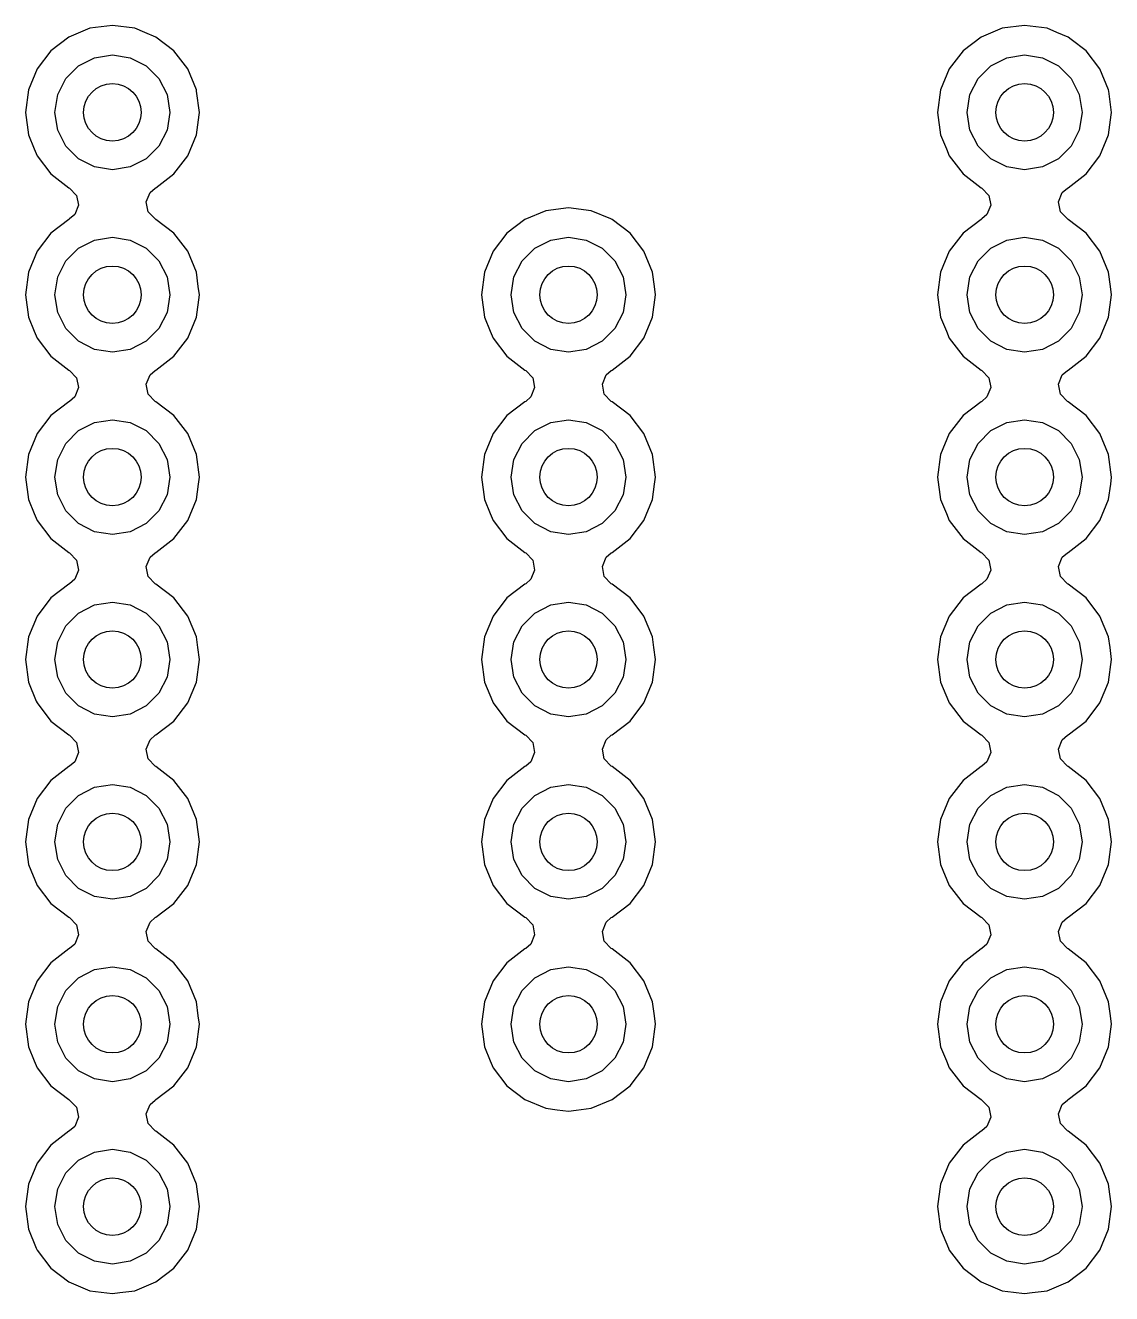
# Model space of a CAD drawing. Extents: x 116 to 183, y -128 to -37.6.
# Drawn here: x 159.8 to 167.36, y -86.46 to -77.63 of the extents above; entities that cross this region are included whole.
import ezdxf

# ---------------------------------------------------------------- set-up
doc = ezdxf.new("R2010")
doc.units = 0
doc.layers.add('BLACK', color=7, linetype='CONTINUOUS')

msp = doc.modelspace()

# ---------------------------------------------------------------- linework, layer by layer
at = {"layer": 'BLACK', "linetype": 'CONTINUOUS'}
for p, q in [((160.400999, -77.626318), (160.244239, -77.646955)), ((160.401001, -77.626318), (160.400999, -77.626318)), ((160.55776, -77.646955), (160.401001, -77.626318)), ((166.750999, -77.626318), (166.594239, -77.646955)), ((166.751001, -77.626318), (166.750999, -77.626318)), ((166.90776, -77.646955), (166.751001, -77.626318)), ((160.09816, -77.707463), (159.972718, -77.803718)), ((160.244237, -77.646956), (160.09816, -77.707463)), ((160.244239, -77.646955), (160.244237, -77.646956)), ((160.557762, -77.646956), (160.55776, -77.646955)), ((160.625852, -77.67516), (160.557762, -77.646956)), ((160.703841, -77.707464), (160.625852, -77.67516)), ((160.829282, -77.803718), (160.703841, -77.707464)), ((166.44816, -77.707463), (166.322718, -77.803718)), ((166.594237, -77.646956), (166.44816, -77.707463)), ((166.594239, -77.646955), (166.594237, -77.646956)), ((166.907762, -77.646956), (166.90776, -77.646955)), ((166.975852, -77.67516), (166.907762, -77.646956)), ((167.053841, -77.707464), (166.975852, -77.67516)), ((167.075389, -77.723998), (167.053841, -77.707464)), ((159.972718, -77.803718), (159.876463, -77.92916)), ((160.925536, -77.929159), (160.829282, -77.803718)), ((166.322718, -77.803718), (166.226463, -77.92916)), ((167.179282, -77.803718), (167.075389, -77.723998)), ((167.275536, -77.929159), (167.179282, -77.803718)), ((160.165886, -77.908393), (160.277393, -77.851577)), ((160.277393, -77.851577), (160.401, -77.832)), ((160.401, -77.832), (160.524607, -77.851577)), ((160.524607, -77.851577), (160.636114, -77.908393)), ((166.515886, -77.908393), (166.627393, -77.851577)), ((166.627393, -77.851577), (166.751, -77.832)), ((166.751, -77.832), (166.874607, -77.851577)), ((166.874607, -77.851577), (166.986114, -77.908393)), ((159.876463, -77.92916), (159.815956, -78.075237)), ((160.077393, -77.996886), (160.165886, -77.908393)), ((160.636114, -77.908393), (160.724607, -77.996886)), ((160.986044, -78.075238), (160.925536, -77.929159)), ((166.226463, -77.92916), (166.165956, -78.075237)), ((166.427393, -77.996886), (166.515886, -77.908393)), ((166.986114, -77.908393), (167.074607, -77.996886)), ((167.336044, -78.075238), (167.275536, -77.929159)), ((160.020577, -78.108393), (160.077393, -77.996886)), ((160.724607, -77.996886), (160.781423, -78.108393)), ((166.370577, -78.108393), (166.427393, -77.996886)), ((167.074607, -77.996886), (167.131423, -78.108393)), ((159.815955, -78.075239), (159.795318, -78.231998)), ((159.815956, -78.075237), (159.815955, -78.075239)), ((160.001, -78.232), (160.020577, -78.108393)), ((160.781423, -78.108393), (160.801, -78.232)), ((160.987262, -78.084489), (160.986044, -78.075238)), ((161.006682, -78.231998), (160.987262, -78.084489)), ((166.165955, -78.075239), (166.145318, -78.231998)), ((166.165956, -78.075237), (166.165955, -78.075239)), ((166.351, -78.232), (166.370577, -78.108393)), ((167.131423, -78.108393), (167.151, -78.232)), ((167.337262, -78.084489), (167.336044, -78.075238)), ((167.356682, -78.231998), (167.337262, -78.084489)), ((159.795318, -78.231998), (159.795318, -78.232001)), ((159.795318, -78.232001), (159.815955, -78.38876)), ((160.020577, -78.355607), (160.001, -78.232)), ((160.801, -78.232), (160.781423, -78.355607)), ((161.004505, -78.248534), (161.006682, -78.232001)), ((161.006682, -78.232001), (161.006682, -78.231998)), ((166.145318, -78.231998), (166.145318, -78.232001)), ((166.145318, -78.232001), (166.165955, -78.38876)), ((166.370577, -78.355607), (166.351, -78.232)), ((167.151, -78.232), (167.131423, -78.355607)), ((167.354505, -78.248534), (167.356682, -78.232001)), ((167.356682, -78.232001), (167.356682, -78.231998)), ((160.986044, -78.388762), (161.004505, -78.248534)), ((167.336044, -78.388762), (167.354505, -78.248534)), ((159.815955, -78.38876), (159.815956, -78.388762)), ((159.815956, -78.388762), (159.856232, -78.485998)), ((160.077393, -78.467114), (160.020577, -78.355607)), ((160.781423, -78.355607), (160.724607, -78.467114)), ((160.925536, -78.534841), (160.986044, -78.388762)), ((166.165955, -78.38876), (166.165956, -78.388762)), ((166.165956, -78.388762), (166.206232, -78.485998)), ((166.427393, -78.467114), (166.370577, -78.355607)), ((167.131423, -78.355607), (167.074607, -78.467114)), ((167.275536, -78.534841), (167.336044, -78.388762)), ((159.856232, -78.485998), (159.876464, -78.534841)), ((160.165886, -78.555607), (160.077393, -78.467114)), ((160.724607, -78.467114), (160.636114, -78.555607)), ((166.206232, -78.485998), (166.226464, -78.534841)), ((166.515886, -78.555607), (166.427393, -78.467114)), ((167.074607, -78.467114), (166.986114, -78.555607)), ((159.876464, -78.534841), (159.972718, -78.660282)), ((160.277393, -78.612423), (160.165886, -78.555607)), ((160.636114, -78.555607), (160.524607, -78.612423)), ((160.829282, -78.660282), (160.925536, -78.534841)), ((166.226464, -78.534841), (166.322718, -78.660282)), ((166.627393, -78.612423), (166.515886, -78.555607)), ((166.986114, -78.555607), (166.874607, -78.612423)), ((167.179282, -78.660282), (167.275536, -78.534841)), ((159.972718, -78.660282), (160.098159, -78.756536)), ((160.401, -78.632), (160.277393, -78.612423)), ((160.524607, -78.612423), (160.401, -78.632)), ((160.703841, -78.756536), (160.829282, -78.660282)), ((166.322718, -78.660282), (166.448159, -78.756536)), ((166.751, -78.632), (166.627393, -78.612423)), ((166.874607, -78.612423), (166.751, -78.632)), ((167.053841, -78.756536), (167.179282, -78.660282)), ((160.098159, -78.756536), (160.098166, -78.756541)), ((160.098166, -78.756541), (160.103487, -78.759613)), ((160.103487, -78.759613), (160.151703, -78.810179)), ((160.663037, -78.790352), (160.698515, -78.75961)), ((160.698515, -78.75961), (160.703828, -78.756541)), ((160.703828, -78.756541), (160.703841, -78.756536)), ((166.448159, -78.756536), (166.448166, -78.756541)), ((166.448166, -78.756541), (166.453487, -78.759613)), ((166.453487, -78.759613), (166.501703, -78.810179)), ((167.013037, -78.790352), (167.048515, -78.75961)), ((167.048515, -78.75961), (167.053828, -78.756541)), ((167.053828, -78.756541), (167.053841, -78.756536)), ((160.151703, -78.810179), (160.164927, -78.878786)), ((160.637072, -78.855218), (160.663037, -78.790352)), ((160.650298, -78.923825), (160.637072, -78.855218)), ((166.501703, -78.810179), (166.514927, -78.878786)), ((166.987072, -78.855218), (167.013037, -78.790352)), ((167.000298, -78.923825), (166.987072, -78.855218)), ((160.138959, -78.943651), (160.103487, -78.974387)), ((160.164927, -78.878786), (160.138959, -78.943651)), ((160.698515, -78.97439), (160.650298, -78.923825)), ((163.419237, -78.916956), (163.27316, -78.977463)), ((163.419239, -78.916955), (163.419237, -78.916956)), ((163.575999, -78.896318), (163.419239, -78.916955)), ((163.576001, -78.896318), (163.575999, -78.896318)), ((163.73276, -78.916955), (163.576001, -78.896318)), ((163.732762, -78.916956), (163.73276, -78.916955)), ((163.871412, -78.974387), (163.732762, -78.916956)), ((166.488959, -78.943651), (166.453487, -78.974387)), ((166.514927, -78.878786), (166.488959, -78.943651)), ((167.048515, -78.97439), (167.000298, -78.923825)), ((160.098166, -78.977458), (159.972718, -79.073718)), ((160.103487, -78.974387), (160.098166, -78.977458)), ((160.703834, -78.977461), (160.698515, -78.97439)), ((160.703841, -78.977464), (160.703834, -78.977461)), ((160.829282, -79.073718), (160.703841, -78.977464)), ((163.27316, -78.977463), (163.147718, -79.073718)), ((163.878841, -78.977464), (163.871412, -78.974387)), ((164.004282, -79.073718), (163.878841, -78.977464)), ((166.448166, -78.977458), (166.322718, -79.073718)), ((166.453487, -78.974387), (166.448166, -78.977458)), ((167.053834, -78.977461), (167.048515, -78.97439)), ((167.053841, -78.977464), (167.053834, -78.977461)), ((167.179282, -79.073718), (167.053841, -78.977464)), ((159.972718, -79.073718), (159.876463, -79.19916)), ((160.165886, -79.178393), (160.277393, -79.121577)), ((160.277393, -79.121577), (160.401, -79.102)), ((160.401, -79.102), (160.524607, -79.121577)), ((160.524607, -79.121577), (160.636114, -79.178393)), ((160.925536, -79.199159), (160.829282, -79.073718)), ((163.147718, -79.073718), (163.051463, -79.19916)), ((163.340886, -79.178393), (163.452393, -79.121577)), ((163.452393, -79.121577), (163.576, -79.102)), ((163.576, -79.102), (163.699607, -79.121577)), ((163.699607, -79.121577), (163.811114, -79.178393)), ((164.100536, -79.199159), (164.004282, -79.073718)), ((166.322718, -79.073718), (166.226463, -79.19916)), ((166.515886, -79.178393), (166.627393, -79.121577)), ((166.627393, -79.121577), (166.751, -79.102)), ((166.751, -79.102), (166.874607, -79.121577)), ((166.874607, -79.121577), (166.986114, -79.178393)), ((167.275536, -79.199159), (167.179282, -79.073718)), ((159.876463, -79.19916), (159.815956, -79.345237)), ((160.077393, -79.266886), (160.165886, -79.178393)), ((160.636114, -79.178393), (160.724607, -79.266886)), ((160.986044, -79.345238), (160.925536, -79.199159)), ((163.051463, -79.19916), (162.990956, -79.345237)), ((163.252393, -79.266886), (163.340886, -79.178393)), ((163.811114, -79.178393), (163.899607, -79.266886)), ((164.161044, -79.345238), (164.100536, -79.199159)), ((166.226463, -79.19916), (166.165956, -79.345237)), ((166.427393, -79.266886), (166.515886, -79.178393)), ((166.986114, -79.178393), (167.074607, -79.266886)), ((167.336044, -79.345238), (167.275536, -79.199159)), ((160.020577, -79.378393), (160.077393, -79.266886)), ((160.724607, -79.266886), (160.781423, -79.378393)), ((163.195577, -79.378393), (163.252393, -79.266886)), ((163.899607, -79.266886), (163.956423, -79.378393)), ((166.370577, -79.378393), (166.427393, -79.266886)), ((167.074607, -79.266886), (167.131423, -79.378393)), ((159.815955, -79.345239), (159.795318, -79.501998)), ((159.815956, -79.345237), (159.815955, -79.345239)), ((160.001, -79.502), (160.020577, -79.378393)), ((160.781423, -79.378393), (160.801, -79.502)), ((160.986044, -79.345239), (160.986044, -79.345238)), ((160.999029, -79.443873), (160.986044, -79.345239)), ((162.990955, -79.345239), (162.970318, -79.501998)), ((162.990956, -79.345237), (162.990955, -79.345239)), ((163.176, -79.502), (163.195577, -79.378393)), ((163.956423, -79.378393), (163.976, -79.502)), ((164.161044, -79.345239), (164.161044, -79.345238)), ((164.174029, -79.443873), (164.161044, -79.345239)), ((166.165955, -79.345239), (166.145318, -79.501998)), ((166.165956, -79.345237), (166.165955, -79.345239)), ((166.351, -79.502), (166.370577, -79.378393)), ((167.131423, -79.378393), (167.151, -79.502)), ((167.336044, -79.345239), (167.336044, -79.345238)), ((167.349029, -79.443873), (167.336044, -79.345239)), ((161.006682, -79.501998), (160.999029, -79.443873)), ((164.181682, -79.502), (164.174029, -79.443873)), ((167.356682, -79.502), (167.349029, -79.443873)), ((159.795318, -79.501998), (159.795318, -79.502001)), ((159.795318, -79.502001), (159.815955, -79.65876)), ((160.020577, -79.625607), (160.001, -79.502)), ((160.801, -79.502), (160.781423, -79.625607)), ((160.986044, -79.658762), (161.006682, -79.502)), ((161.006682, -79.502), (161.006682, -79.501998)), ((162.970318, -79.501998), (162.970318, -79.502001)), ((162.970318, -79.502001), (162.990955, -79.65876)), ((163.195577, -79.625607), (163.176, -79.502)), ((163.976, -79.502), (163.956423, -79.625607)), ((164.161044, -79.658762), (164.181682, -79.502)), ((166.145318, -79.501998), (166.145318, -79.502001)), ((166.145318, -79.502001), (166.165955, -79.65876)), ((166.370577, -79.625607), (166.351, -79.502)), ((167.151, -79.502), (167.131423, -79.625607)), ((167.336044, -79.658762), (167.356682, -79.502)), ((159.815955, -79.65876), (159.815956, -79.658762)), ((159.815956, -79.658762), (159.856232, -79.755998)), ((160.077393, -79.737114), (160.020577, -79.625607)), ((160.781423, -79.625607), (160.724607, -79.737114)), ((160.925536, -79.804841), (160.986044, -79.658762)), ((162.990955, -79.65876), (162.990956, -79.658762)), ((162.990956, -79.658762), (163.031232, -79.755998)), ((163.252393, -79.737114), (163.195577, -79.625607)), ((163.956423, -79.625607), (163.899607, -79.737114)), ((164.100536, -79.804841), (164.161044, -79.658762)), ((166.165955, -79.65876), (166.165956, -79.658762)), ((166.165956, -79.658762), (166.206232, -79.755998)), ((166.427393, -79.737114), (166.370577, -79.625607)), ((167.131423, -79.625607), (167.074607, -79.737114)), ((167.275536, -79.804841), (167.336044, -79.658762)), ((160.165886, -79.825607), (160.077393, -79.737114)), ((160.724607, -79.737114), (160.636114, -79.825607)), ((163.340886, -79.825607), (163.252393, -79.737114)), ((163.899607, -79.737114), (163.811114, -79.825607)), ((166.515886, -79.825607), (166.427393, -79.737114)), ((167.074607, -79.737114), (166.986114, -79.825607)), ((159.856232, -79.755998), (159.876464, -79.804841)), ((159.876464, -79.804841), (159.972718, -79.930282)), ((160.277393, -79.882423), (160.165886, -79.825607)), ((160.636114, -79.825607), (160.524607, -79.882423)), ((160.829282, -79.930282), (160.925536, -79.804841)), ((163.031232, -79.755998), (163.051464, -79.804841)), ((163.051464, -79.804841), (163.147718, -79.930282)), ((163.452393, -79.882423), (163.340886, -79.825607)), ((163.811114, -79.825607), (163.699607, -79.882423)), ((164.004282, -79.930282), (164.100536, -79.804841)), ((166.206232, -79.755998), (166.226464, -79.804841)), ((166.226464, -79.804841), (166.322718, -79.930282)), ((166.627393, -79.882423), (166.515886, -79.825607)), ((166.986114, -79.825607), (166.874607, -79.882423)), ((167.179282, -79.930282), (167.275536, -79.804841)), ((160.401, -79.902), (160.277393, -79.882423)), ((160.524607, -79.882423), (160.401, -79.902)), ((163.576, -79.902), (163.452393, -79.882423)), ((163.699607, -79.882423), (163.576, -79.902)), ((166.751, -79.902), (166.627393, -79.882423)), ((166.874607, -79.882423), (166.751, -79.902)), ((159.972718, -79.930282), (160.098159, -80.026536)), ((160.703841, -80.026536), (160.829282, -79.930282)), ((163.147718, -79.930282), (163.273159, -80.026536)), ((163.878841, -80.026536), (164.004282, -79.930282)), ((166.322718, -79.930282), (166.448159, -80.026536)), ((167.053841, -80.026536), (167.179282, -79.930282)), ((160.098159, -80.026536), (160.098166, -80.026541)), ((160.098166, -80.026541), (160.103487, -80.029613)), ((160.103487, -80.029613), (160.151703, -80.080179)), ((160.151703, -80.080179), (160.164927, -80.148786)), ((160.637072, -80.125218), (160.663037, -80.060352)), ((160.663037, -80.060352), (160.698515, -80.02961)), ((160.698515, -80.02961), (160.703828, -80.026541)), ((160.703828, -80.026541), (160.703841, -80.026536)), ((163.273159, -80.026536), (163.273166, -80.026541)), ((163.273166, -80.026541), (163.278487, -80.029613)), ((163.278487, -80.029613), (163.326703, -80.080179)), ((163.326703, -80.080179), (163.339927, -80.148786)), ((163.812072, -80.125218), (163.838037, -80.060352)), ((163.838037, -80.060352), (163.873515, -80.02961)), ((163.873515, -80.02961), (163.878828, -80.026541)), ((163.878828, -80.026541), (163.878841, -80.026536)), ((166.448159, -80.026536), (166.448166, -80.026541)), ((166.448166, -80.026541), (166.453487, -80.029613)), ((166.453487, -80.029613), (166.501703, -80.080179)), ((166.501703, -80.080179), (166.514927, -80.148786)), ((166.987072, -80.125218), (167.013037, -80.060352)), ((167.013037, -80.060352), (167.048515, -80.02961)), ((167.048515, -80.02961), (167.053828, -80.026541)), ((167.053828, -80.026541), (167.053841, -80.026536)), ((160.164927, -80.148786), (160.138959, -80.213651)), ((160.650298, -80.193825), (160.637072, -80.125218)), ((163.339927, -80.148786), (163.313959, -80.213651)), ((163.825298, -80.193825), (163.812072, -80.125218)), ((166.514927, -80.148786), (166.488959, -80.213651)), ((167.000298, -80.193825), (166.987072, -80.125218)), ((160.098166, -80.247458), (159.972718, -80.343718)), ((160.103487, -80.244387), (160.098166, -80.247458)), ((160.138959, -80.213651), (160.103487, -80.244387)), ((160.698515, -80.24439), (160.650298, -80.193825)), ((160.703834, -80.247461), (160.698515, -80.24439)), ((160.703841, -80.247464), (160.703834, -80.247461)), ((160.829282, -80.343718), (160.703841, -80.247464)), ((163.273166, -80.247458), (163.147718, -80.343718)), ((163.278487, -80.244387), (163.273166, -80.247458)), ((163.313959, -80.213651), (163.278487, -80.244387)), ((163.873515, -80.24439), (163.825298, -80.193825)), ((163.878834, -80.247461), (163.873515, -80.24439)), ((163.878841, -80.247464), (163.878834, -80.247461)), ((164.004282, -80.343718), (163.878841, -80.247464)), ((166.448166, -80.247458), (166.322718, -80.343718)), ((166.453487, -80.244387), (166.448166, -80.247458)), ((166.488959, -80.213651), (166.453487, -80.244387)), ((167.048515, -80.24439), (167.000298, -80.193825)), ((167.053834, -80.247461), (167.048515, -80.24439)), ((167.053841, -80.247464), (167.053834, -80.247461)), ((167.179282, -80.343718), (167.053841, -80.247464)), ((159.972718, -80.343718), (159.876463, -80.46916)), ((160.925536, -80.469159), (160.829282, -80.343718)), ((163.147718, -80.343718), (163.051463, -80.46916)), ((164.100536, -80.469159), (164.004282, -80.343718)), ((166.322718, -80.343718), (166.226463, -80.46916)), ((167.275536, -80.469159), (167.179282, -80.343718)), ((160.077393, -80.536886), (160.165886, -80.448393)), ((160.165886, -80.448393), (160.277393, -80.391577)), ((160.277393, -80.391577), (160.401, -80.372)), ((160.401, -80.372), (160.524607, -80.391577)), ((160.524607, -80.391577), (160.636114, -80.448393)), ((160.636114, -80.448393), (160.724607, -80.536886)), ((163.252393, -80.536886), (163.340886, -80.448393)), ((163.340886, -80.448393), (163.452393, -80.391577)), ((163.452393, -80.391577), (163.576, -80.372)), ((163.576, -80.372), (163.699607, -80.391577)), ((163.699607, -80.391577), (163.811114, -80.448393)), ((163.811114, -80.448393), (163.899607, -80.536886)), ((166.427393, -80.536886), (166.515886, -80.448393)), ((166.515886, -80.448393), (166.627393, -80.391577)), ((166.627393, -80.391577), (166.751, -80.372)), ((166.751, -80.372), (166.874607, -80.391577)), ((166.874607, -80.391577), (166.986114, -80.448393)), ((166.986114, -80.448393), (167.074607, -80.536886)), ((159.876463, -80.46916), (159.815956, -80.615237)), ((160.020577, -80.648393), (160.077393, -80.536886)), ((160.724607, -80.536886), (160.781423, -80.648393)), ((160.986044, -80.615238), (160.925536, -80.469159)), ((163.051463, -80.46916), (162.990956, -80.615237)), ((163.195577, -80.648393), (163.252393, -80.536886)), ((163.899607, -80.536886), (163.956423, -80.648393)), ((164.161044, -80.615238), (164.100536, -80.469159)), ((166.226463, -80.46916), (166.165956, -80.615237)), ((166.370577, -80.648393), (166.427393, -80.536886)), ((167.074607, -80.536886), (167.131423, -80.648393)), ((167.336044, -80.615238), (167.275536, -80.469159)), ((159.815955, -80.615239), (159.795318, -80.771998)), ((159.815956, -80.615237), (159.815955, -80.615239)), ((160.986044, -80.615239), (160.986044, -80.615238)), ((161.006682, -80.771998), (160.986044, -80.615239)), ((162.990955, -80.615239), (162.970318, -80.771998)), ((162.990956, -80.615237), (162.990955, -80.615239)), ((164.161044, -80.615239), (164.161044, -80.615238)), ((164.181682, -80.771998), (164.161044, -80.615239)), ((166.165955, -80.615239), (166.145318, -80.771998)), ((166.165956, -80.615237), (166.165955, -80.615239)), ((167.336044, -80.615239), (167.336044, -80.615238)), ((167.356682, -80.771998), (167.336044, -80.615239)), ((160.001, -80.772), (160.020577, -80.648393)), ((160.781423, -80.648393), (160.801, -80.772)), ((163.176, -80.772), (163.195577, -80.648393)), ((163.956423, -80.648393), (163.976, -80.772)), ((166.351, -80.772), (166.370577, -80.648393)), ((167.131423, -80.648393), (167.151, -80.772)), ((159.795318, -80.771998), (159.795318, -80.772001)), ((159.795318, -80.772001), (159.815955, -80.92876)), ((160.020577, -80.895607), (160.001, -80.772)), ((160.801, -80.772), (160.781423, -80.895607)), ((161.000252, -80.820839), (161.006682, -80.772001)), ((161.006682, -80.772001), (161.006682, -80.771998)), ((162.970318, -80.771998), (162.970318, -80.772001)), ((162.970318, -80.772001), (162.990955, -80.92876)), ((163.195577, -80.895607), (163.176, -80.772)), ((163.976, -80.772), (163.956423, -80.895607)), ((164.175252, -80.820839), (164.181682, -80.772001)), ((164.181682, -80.772001), (164.181682, -80.771998)), ((166.145318, -80.771998), (166.145318, -80.772001)), ((166.145318, -80.772001), (166.165955, -80.92876)), ((166.370577, -80.895607), (166.351, -80.772)), ((167.151, -80.772), (167.131423, -80.895607)), ((167.350252, -80.820839), (167.356682, -80.772001)), ((167.356682, -80.772001), (167.356682, -80.771998)), ((160.986044, -80.928762), (161.000252, -80.820839)), ((164.161044, -80.928762), (164.175252, -80.820839)), ((167.336044, -80.928762), (167.350252, -80.820839)), ((159.815955, -80.92876), (159.815956, -80.928762)), ((159.815956, -80.928762), (159.856232, -81.025998)), ((160.077393, -81.007114), (160.020577, -80.895607)), ((160.781423, -80.895607), (160.724607, -81.007114)), ((160.925536, -81.074841), (160.986044, -80.928762)), ((162.990955, -80.92876), (162.990956, -80.928762)), ((162.990956, -80.928762), (163.031232, -81.025998)), ((163.252393, -81.007114), (163.195577, -80.895607)), ((163.956423, -80.895607), (163.899607, -81.007114)), ((164.100536, -81.074841), (164.161044, -80.928762)), ((166.165955, -80.92876), (166.165956, -80.928762)), ((166.165956, -80.928762), (166.206232, -81.025998)), ((166.427393, -81.007114), (166.370577, -80.895607)), ((167.131423, -80.895607), (167.074607, -81.007114)), ((167.275536, -81.074841), (167.336044, -80.928762)), ((159.856232, -81.025998), (159.876464, -81.074841)), ((160.165886, -81.095607), (160.077393, -81.007114)), ((160.724607, -81.007114), (160.636114, -81.095607)), ((163.031232, -81.025998), (163.051464, -81.074841)), ((163.340886, -81.095607), (163.252393, -81.007114)), ((163.899607, -81.007114), (163.811114, -81.095607)), ((166.206232, -81.025998), (166.226464, -81.074841)), ((166.515886, -81.095607), (166.427393, -81.007114)), ((167.074607, -81.007114), (166.986114, -81.095607)), ((159.876464, -81.074841), (159.972718, -81.200282)), ((160.277393, -81.152423), (160.165886, -81.095607)), ((160.401, -81.172), (160.277393, -81.152423)), ((160.524607, -81.152423), (160.401, -81.172)), ((160.636114, -81.095607), (160.524607, -81.152423)), ((160.829282, -81.200282), (160.925536, -81.074841)), ((163.051464, -81.074841), (163.147718, -81.200282)), ((163.452393, -81.152423), (163.340886, -81.095607)), ((163.576, -81.172), (163.452393, -81.152423)), ((163.699607, -81.152423), (163.576, -81.172)), ((163.811114, -81.095607), (163.699607, -81.152423)), ((164.004282, -81.200282), (164.100536, -81.074841)), ((166.226464, -81.074841), (166.322718, -81.200282)), ((166.627393, -81.152423), (166.515886, -81.095607)), ((166.751, -81.172), (166.627393, -81.152423)), ((166.874607, -81.152423), (166.751, -81.172)), ((166.986114, -81.095607), (166.874607, -81.152423)), ((167.179282, -81.200282), (167.275536, -81.074841)), ((159.972718, -81.200282), (160.098159, -81.296536)), ((160.703841, -81.296536), (160.829282, -81.200282)), ((163.147718, -81.200282), (163.273159, -81.296536)), ((163.878841, -81.296536), (164.004282, -81.200282)), ((166.322718, -81.200282), (166.448159, -81.296536)), ((167.053841, -81.296536), (167.179282, -81.200282)), ((160.098159, -81.296536), (160.098166, -81.296541)), ((160.098166, -81.296541), (160.103487, -81.299613)), ((160.103487, -81.299613), (160.151703, -81.350179)), ((160.637072, -81.395218), (160.663037, -81.330352)), ((160.663037, -81.330352), (160.698515, -81.29961)), ((160.698515, -81.29961), (160.703828, -81.296541)), ((160.703828, -81.296541), (160.703841, -81.296536)), ((163.273159, -81.296536), (163.273166, -81.296541)), ((163.273166, -81.296541), (163.278487, -81.299613)), ((163.278487, -81.299613), (163.326703, -81.350179)), ((163.812072, -81.395218), (163.838037, -81.330352)), ((163.838037, -81.330352), (163.873515, -81.29961)), ((163.873515, -81.29961), (163.878828, -81.296541)), ((163.878828, -81.296541), (163.878841, -81.296536)), ((166.448159, -81.296536), (166.448166, -81.296541)), ((166.448166, -81.296541), (166.453487, -81.299613)), ((166.453487, -81.299613), (166.501703, -81.350179)), ((166.987072, -81.395218), (167.013037, -81.330352)), ((167.013037, -81.330352), (167.048515, -81.29961)), ((167.048515, -81.29961), (167.053828, -81.296541)), ((167.053828, -81.296541), (167.053841, -81.296536)), ((160.164927, -81.418786), (160.138959, -81.483651)), ((160.151703, -81.350179), (160.164927, -81.418786)), ((160.650298, -81.463825), (160.637072, -81.395218)), ((163.339927, -81.418786), (163.313959, -81.483651)), ((163.326703, -81.350179), (163.339927, -81.418786)), ((163.825298, -81.463825), (163.812072, -81.395218)), ((166.514927, -81.418786), (166.488959, -81.483651)), ((166.501703, -81.350179), (166.514927, -81.418786)), ((167.000298, -81.463825), (166.987072, -81.395218)), ((160.138959, -81.483651), (160.103487, -81.514387)), ((160.698515, -81.51439), (160.650298, -81.463825)), ((163.313959, -81.483651), (163.278487, -81.514387)), ((163.873515, -81.51439), (163.825298, -81.463825)), ((166.488959, -81.483651), (166.453487, -81.514387)), ((167.048515, -81.51439), (167.000298, -81.463825)), ((160.098166, -81.517458), (159.972718, -81.613718)), ((160.103487, -81.514387), (160.098166, -81.517458)), ((160.703834, -81.517461), (160.698515, -81.51439)), ((160.703841, -81.517464), (160.703834, -81.517461)), ((160.829282, -81.613718), (160.703841, -81.517464)), ((163.273166, -81.517458), (163.147718, -81.613718)), ((163.278487, -81.514387), (163.273166, -81.517458)), ((163.878834, -81.517461), (163.873515, -81.51439)), ((163.878841, -81.517464), (163.878834, -81.517461)), ((164.004282, -81.613718), (163.878841, -81.517464)), ((166.448166, -81.517458), (166.322718, -81.613718)), ((166.453487, -81.514387), (166.448166, -81.517458)), ((167.053834, -81.517461), (167.048515, -81.51439)), ((167.053841, -81.517464), (167.053834, -81.517461)), ((167.179282, -81.613718), (167.053841, -81.517464)), ((159.972718, -81.613718), (159.876463, -81.73916)), ((160.165886, -81.718393), (160.277393, -81.661577)), ((160.277393, -81.661577), (160.401, -81.642)), ((160.401, -81.642), (160.524607, -81.661577)), ((160.524607, -81.661577), (160.636114, -81.718393)), ((160.925536, -81.739159), (160.829282, -81.613718)), ((163.147718, -81.613718), (163.051463, -81.73916)), ((163.340886, -81.718393), (163.452393, -81.661577)), ((163.452393, -81.661577), (163.576, -81.642)), ((163.576, -81.642), (163.699607, -81.661577)), ((163.699607, -81.661577), (163.811114, -81.718393)), ((164.100536, -81.739159), (164.004282, -81.613718)), ((166.322718, -81.613718), (166.226463, -81.73916)), ((166.515886, -81.718393), (166.627393, -81.661577)), ((166.627393, -81.661577), (166.751, -81.642)), ((166.751, -81.642), (166.874607, -81.661577)), ((166.874607, -81.661577), (166.986114, -81.718393)), ((167.275536, -81.739159), (167.179282, -81.613718)), ((159.876463, -81.73916), (159.815956, -81.885237)), ((160.077393, -81.806886), (160.165886, -81.718393)), ((160.636114, -81.718393), (160.724607, -81.806886)), ((160.986044, -81.885238), (160.925536, -81.739159)), ((163.051463, -81.73916), (162.990956, -81.885237)), ((163.252393, -81.806886), (163.340886, -81.718393)), ((163.811114, -81.718393), (163.899607, -81.806886)), ((164.161044, -81.885238), (164.100536, -81.739159)), ((166.226463, -81.73916), (166.165956, -81.885237)), ((166.427393, -81.806886), (166.515886, -81.718393)), ((166.986114, -81.718393), (167.074607, -81.806886)), ((167.336044, -81.885238), (167.275536, -81.739159)), ((160.020577, -81.918393), (160.077393, -81.806886)), ((160.724607, -81.806886), (160.781423, -81.918393)), ((163.195577, -81.918393), (163.252393, -81.806886)), ((163.899607, -81.806886), (163.956423, -81.918393)), ((166.370577, -81.918393), (166.427393, -81.806886)), ((167.074607, -81.806886), (167.131423, -81.918393)), ((159.815955, -81.885239), (159.795318, -82.041998)), ((159.815956, -81.885237), (159.815955, -81.885239)), ((160.001, -82.042), (160.020577, -81.918393)), ((160.781423, -81.918393), (160.801, -82.042)), ((160.986044, -81.885239), (160.986044, -81.885238)), ((160.995771, -81.959126), (160.986044, -81.885239)), ((162.990955, -81.885239), (162.970318, -82.041998)), ((162.990956, -81.885237), (162.990955, -81.885239)), ((163.176, -82.042), (163.195577, -81.918393)), ((163.956423, -81.918393), (163.976, -82.042)), ((164.161044, -81.885239), (164.161044, -81.885238)), ((164.170771, -81.959126), (164.161044, -81.885239)), ((166.165955, -81.885239), (166.145318, -82.041998)), ((166.165956, -81.885237), (166.165955, -81.885239)), ((166.351, -82.042), (166.370577, -81.918393)), ((167.131423, -81.918393), (167.151, -82.042)), ((167.336044, -81.885239), (167.336044, -81.885238)), ((167.345771, -81.959126), (167.336044, -81.885239)), ((159.795318, -82.041998), (159.795318, -82.042001)), ((159.795318, -82.042001), (159.815955, -82.19876)), ((160.020577, -82.165607), (160.001, -82.042)), ((160.801, -82.042), (160.781423, -82.165607)), ((160.986044, -82.198762), (161.006682, -82.042)), ((161.006682, -82.042), (160.995771, -81.959126)), ((162.970318, -82.041998), (162.970318, -82.042001)), ((162.970318, -82.042001), (162.990955, -82.19876)), ((163.195577, -82.165607), (163.176, -82.042)), ((163.976, -82.042), (163.956423, -82.165607)), ((164.161044, -82.198762), (164.181682, -82.042)), ((164.181682, -82.042), (164.170771, -81.959126)), ((166.145318, -82.041998), (166.145318, -82.042001)), ((166.145318, -82.042001), (166.165955, -82.19876)), ((166.370577, -82.165607), (166.351, -82.042)), ((167.151, -82.042), (167.131423, -82.165607)), ((167.336044, -82.198762), (167.356682, -82.042)), ((167.356682, -82.042), (167.345771, -81.959126)), ((159.815955, -82.19876), (159.815956, -82.198762)), ((159.815956, -82.198762), (159.870857, -82.331306)), ((160.077393, -82.277114), (160.020577, -82.165607)), ((160.781423, -82.165607), (160.724607, -82.277114)), ((160.925536, -82.344841), (160.986044, -82.198762)), ((162.990955, -82.19876), (162.990956, -82.198762)), ((162.990956, -82.198762), (163.045857, -82.331306)), ((163.252393, -82.277114), (163.195577, -82.165607)), ((163.956423, -82.165607), (163.899607, -82.277114)), ((164.100536, -82.344841), (164.161044, -82.198762)), ((166.165955, -82.19876), (166.165956, -82.198762)), ((166.165956, -82.198762), (166.220857, -82.331306)), ((166.427393, -82.277114), (166.370577, -82.165607)), ((167.131423, -82.165607), (167.074607, -82.277114)), ((167.275536, -82.344841), (167.336044, -82.198762)), ((160.165886, -82.365607), (160.077393, -82.277114)), ((160.724607, -82.277114), (160.636114, -82.365607)), ((163.340886, -82.365607), (163.252393, -82.277114)), ((163.899607, -82.277114), (163.811114, -82.365607)), ((166.515886, -82.365607), (166.427393, -82.277114)), ((167.074607, -82.277114), (166.986114, -82.365607)), ((159.870857, -82.331306), (159.876464, -82.344841)), ((159.876464, -82.344841), (159.972718, -82.470282)), ((160.277393, -82.422423), (160.165886, -82.365607)), ((160.636114, -82.365607), (160.524607, -82.422423)), ((160.829282, -82.470282), (160.925536, -82.344841)), ((163.045857, -82.331306), (163.051464, -82.344841)), ((163.051464, -82.344841), (163.147718, -82.470282)), ((163.452393, -82.422423), (163.340886, -82.365607)), ((163.811114, -82.365607), (163.699607, -82.422423)), ((164.004282, -82.470282), (164.100536, -82.344841)), ((166.220857, -82.331306), (166.226464, -82.344841)), ((166.226464, -82.344841), (166.322718, -82.470282)), ((166.627393, -82.422423), (166.515886, -82.365607)), ((166.986114, -82.365607), (166.874607, -82.422423)), ((167.179282, -82.470282), (167.275536, -82.344841)), ((159.972718, -82.470282), (160.098159, -82.566536)), ((160.401, -82.442), (160.277393, -82.422423)), ((160.524607, -82.422423), (160.401, -82.442)), ((160.703841, -82.566536), (160.829282, -82.470282)), ((163.147718, -82.470282), (163.273159, -82.566536)), ((163.576, -82.442), (163.452393, -82.422423)), ((163.699607, -82.422423), (163.576, -82.442)), ((163.878841, -82.566536), (164.004282, -82.470282)), ((166.322718, -82.470282), (166.448159, -82.566536)), ((166.751, -82.442), (166.627393, -82.422423)), ((166.874607, -82.422423), (166.751, -82.442)), ((167.053841, -82.566536), (167.179282, -82.470282)), ((160.098159, -82.566536), (160.098166, -82.566541)), ((160.098166, -82.566541), (160.103487, -82.569613)), ((160.103487, -82.569613), (160.151703, -82.620179)), ((160.663037, -82.600352), (160.698515, -82.56961)), ((160.698515, -82.56961), (160.703828, -82.566541)), ((160.703828, -82.566541), (160.703841, -82.566536)), ((163.273159, -82.566536), (163.273166, -82.566541)), ((163.273166, -82.566541), (163.278487, -82.569613)), ((163.278487, -82.569613), (163.326703, -82.620179)), ((163.838037, -82.600352), (163.873515, -82.56961)), ((163.873515, -82.56961), (163.878828, -82.566541)), ((163.878828, -82.566541), (163.878841, -82.566536)), ((166.448159, -82.566536), (166.448166, -82.566541)), ((166.448166, -82.566541), (166.453487, -82.569613)), ((166.453487, -82.569613), (166.501703, -82.620179)), ((167.013037, -82.600352), (167.048515, -82.56961)), ((167.048515, -82.56961), (167.053828, -82.566541)), ((167.053828, -82.566541), (167.053841, -82.566536)), ((160.151703, -82.620179), (160.164927, -82.688786)), ((160.637072, -82.665218), (160.663037, -82.600352)), ((163.326703, -82.620179), (163.339927, -82.688786)), ((163.812072, -82.665218), (163.838037, -82.600352)), ((166.501703, -82.620179), (166.514927, -82.688786)), ((166.987072, -82.665218), (167.013037, -82.600352)), ((160.164927, -82.688786), (160.138959, -82.753651)), ((160.650298, -82.733825), (160.637072, -82.665218)), ((160.698515, -82.78439), (160.650298, -82.733825)), ((163.339927, -82.688786), (163.313959, -82.753651)), ((163.825298, -82.733825), (163.812072, -82.665218)), ((163.873515, -82.78439), (163.825298, -82.733825)), ((166.514927, -82.688786), (166.488959, -82.753651)), ((167.000298, -82.733825), (166.987072, -82.665218)), ((167.048515, -82.78439), (167.000298, -82.733825)), ((160.098166, -82.787458), (159.972718, -82.883718)), ((160.103487, -82.784387), (160.098166, -82.787458)), ((160.138959, -82.753651), (160.103487, -82.784387)), ((160.703834, -82.787461), (160.698515, -82.78439)), ((160.703841, -82.787464), (160.703834, -82.787461)), ((160.829282, -82.883718), (160.703841, -82.787464)), ((163.273166, -82.787458), (163.147718, -82.883718)), ((163.278487, -82.784387), (163.273166, -82.787458)), ((163.313959, -82.753651), (163.278487, -82.784387)), ((163.878834, -82.787461), (163.873515, -82.78439)), ((163.878841, -82.787464), (163.878834, -82.787461)), ((164.004282, -82.883718), (163.878841, -82.787464)), ((166.448166, -82.787458), (166.322718, -82.883718)), ((166.453487, -82.784387), (166.448166, -82.787458)), ((166.488959, -82.753651), (166.453487, -82.784387)), ((167.053834, -82.787461), (167.048515, -82.78439)), ((167.053841, -82.787464), (167.053834, -82.787461)), ((167.179282, -82.883718), (167.053841, -82.787464)), ((159.972718, -82.883718), (159.876463, -83.00916)), ((160.277393, -82.931577), (160.401, -82.912)), ((160.401, -82.912), (160.524607, -82.931577)), ((160.925536, -83.009159), (160.829282, -82.883718)), ((163.147718, -82.883718), (163.051463, -83.00916)), ((163.452393, -82.931577), (163.576, -82.912)), ((163.576, -82.912), (163.699607, -82.931577)), ((164.100536, -83.009159), (164.004282, -82.883718)), ((166.322718, -82.883718), (166.226463, -83.00916)), ((166.627393, -82.931577), (166.751, -82.912)), ((166.751, -82.912), (166.874607, -82.931577)), ((167.275536, -83.009159), (167.179282, -82.883718)), ((159.876463, -83.00916), (159.815956, -83.155237)), ((160.077393, -83.076886), (160.165886, -82.988393)), ((160.165886, -82.988393), (160.277393, -82.931577)), ((160.524607, -82.931577), (160.636114, -82.988393)), ((160.636114, -82.988393), (160.724607, -83.076886)), ((160.986044, -83.155238), (160.925536, -83.009159)), ((163.051463, -83.00916), (162.990956, -83.155237)), ((163.252393, -83.076886), (163.340886, -82.988393)), ((163.340886, -82.988393), (163.452393, -82.931577)), ((163.699607, -82.931577), (163.811114, -82.988393)), ((163.811114, -82.988393), (163.899607, -83.076886)), ((164.161044, -83.155238), (164.100536, -83.009159)), ((166.226463, -83.00916), (166.165956, -83.155237)), ((166.427393, -83.076886), (166.515886, -82.988393)), ((166.515886, -82.988393), (166.627393, -82.931577)), ((166.874607, -82.931577), (166.986114, -82.988393)), ((166.986114, -82.988393), (167.074607, -83.076886)), ((167.336044, -83.155238), (167.275536, -83.009159)), ((160.020577, -83.188393), (160.077393, -83.076886)), ((160.724607, -83.076886), (160.781423, -83.188393)), ((163.195577, -83.188393), (163.252393, -83.076886)), ((163.899607, -83.076886), (163.956423, -83.188393)), ((166.370577, -83.188393), (166.427393, -83.076886)), ((167.074607, -83.076886), (167.131423, -83.188393)), ((159.815955, -83.155239), (159.795318, -83.311998)), ((159.815956, -83.155237), (159.815955, -83.155239)), ((160.001, -83.312), (160.020577, -83.188393)), ((160.781423, -83.188393), (160.801, -83.312)), ((161.006682, -83.312), (160.986044, -83.155238)), ((162.990955, -83.155239), (162.970318, -83.311998)), ((162.990956, -83.155237), (162.990955, -83.155239)), ((163.176, -83.312), (163.195577, -83.188393)), ((163.956423, -83.188393), (163.976, -83.312)), ((164.181682, -83.312), (164.161044, -83.155238)), ((166.165955, -83.155239), (166.145318, -83.311998)), ((166.165956, -83.155237), (166.165955, -83.155239)), ((166.351, -83.312), (166.370577, -83.188393)), ((167.131423, -83.188393), (167.151, -83.312)), ((167.356682, -83.312), (167.336044, -83.155238)), ((159.795318, -83.311998), (159.795318, -83.312001)), ((159.795318, -83.312001), (159.815955, -83.46876)), ((160.020577, -83.435607), (160.001, -83.312)), ((160.801, -83.312), (160.781423, -83.435607)), ((160.986044, -83.468762), (161.006682, -83.312)), ((162.970318, -83.311998), (162.970318, -83.312001)), ((162.970318, -83.312001), (162.990955, -83.46876)), ((163.195577, -83.435607), (163.176, -83.312)), ((163.976, -83.312), (163.956423, -83.435607)), ((164.161044, -83.468762), (164.181682, -83.312)), ((166.145318, -83.311998), (166.145318, -83.312001)), ((166.145318, -83.312001), (166.165955, -83.46876)), ((166.370577, -83.435607), (166.351, -83.312)), ((167.151, -83.312), (167.131423, -83.435607)), ((167.336044, -83.468762), (167.356682, -83.312)), ((160.077393, -83.547114), (160.020577, -83.435607)), ((160.781423, -83.435607), (160.724607, -83.547114)), ((163.252393, -83.547114), (163.195577, -83.435607)), ((163.956423, -83.435607), (163.899607, -83.547114)), ((166.427393, -83.547114), (166.370577, -83.435607)), ((167.131423, -83.435607), (167.074607, -83.547114)), ((159.815955, -83.46876), (159.815956, -83.468761)), ((159.815956, -83.468761), (159.815956, -83.468762)), ((159.815956, -83.468762), (159.876464, -83.614841)), ((160.925536, -83.614841), (160.986044, -83.468762)), ((162.990955, -83.46876), (162.990956, -83.468761)), ((162.990956, -83.468761), (162.990956, -83.468762)), ((162.990956, -83.468762), (163.051464, -83.614841)), ((164.100536, -83.614841), (164.161044, -83.468762)), ((166.165955, -83.46876), (166.165956, -83.468761)), ((166.165956, -83.468761), (166.165956, -83.468762)), ((166.165956, -83.468762), (166.226464, -83.614841)), ((167.275536, -83.614841), (167.336044, -83.468762)), ((159.876464, -83.614841), (159.972718, -83.740282)), ((160.165886, -83.635607), (160.077393, -83.547114)), ((160.724607, -83.547114), (160.636114, -83.635607)), ((160.829282, -83.740282), (160.925536, -83.614841)), ((163.051464, -83.614841), (163.147718, -83.740282)), ((163.340886, -83.635607), (163.252393, -83.547114)), ((163.899607, -83.547114), (163.811114, -83.635607)), ((164.004282, -83.740282), (164.100536, -83.614841)), ((166.226464, -83.614841), (166.322718, -83.740282)), ((166.515886, -83.635607), (166.427393, -83.547114)), ((167.074607, -83.547114), (166.986114, -83.635607)), ((167.179282, -83.740282), (167.275536, -83.614841)), ((160.277393, -83.692423), (160.165886, -83.635607)), ((160.401, -83.712), (160.277393, -83.692423)), ((160.524607, -83.692423), (160.401, -83.712)), ((160.636114, -83.635607), (160.524607, -83.692423)), ((163.452393, -83.692423), (163.340886, -83.635607)), ((163.576, -83.712), (163.452393, -83.692423)), ((163.699607, -83.692423), (163.576, -83.712)), ((163.811114, -83.635607), (163.699607, -83.692423)), ((166.627393, -83.692423), (166.515886, -83.635607)), ((166.751, -83.712), (166.627393, -83.692423)), ((166.874607, -83.692423), (166.751, -83.712)), ((166.986114, -83.635607), (166.874607, -83.692423)), ((159.972718, -83.740282), (160.098159, -83.836536)), ((160.703841, -83.836536), (160.829282, -83.740282)), ((163.147718, -83.740282), (163.273159, -83.836536)), ((163.878841, -83.836536), (164.004282, -83.740282)), ((166.322718, -83.740282), (166.448159, -83.836536)), ((167.053841, -83.836536), (167.179282, -83.740282)), ((160.098159, -83.836536), (160.098166, -83.836541)), ((160.098166, -83.836541), (160.103487, -83.839613)), ((160.103487, -83.839613), (160.151703, -83.890179)), ((160.151703, -83.890179), (160.164927, -83.958786)), ((160.637072, -83.935218), (160.663037, -83.870352)), ((160.663037, -83.870352), (160.698515, -83.83961)), ((160.698515, -83.83961), (160.703828, -83.836541)), ((160.703828, -83.836541), (160.703841, -83.836536)), ((163.273159, -83.836536), (163.273166, -83.836541)), ((163.273166, -83.836541), (163.278487, -83.839613)), ((163.278487, -83.839613), (163.326703, -83.890179)), ((163.326703, -83.890179), (163.339927, -83.958786)), ((163.812072, -83.935218), (163.838037, -83.870352)), ((163.838037, -83.870352), (163.873515, -83.83961)), ((163.873515, -83.83961), (163.878828, -83.836541)), ((163.878828, -83.836541), (163.878841, -83.836536)), ((166.448159, -83.836536), (166.448166, -83.836541)), ((166.448166, -83.836541), (166.453487, -83.839613)), ((166.453487, -83.839613), (166.501703, -83.890179)), ((166.501703, -83.890179), (166.514927, -83.958786)), ((166.987072, -83.935218), (167.013037, -83.870352)), ((167.013037, -83.870352), (167.048515, -83.83961)), ((167.048515, -83.83961), (167.053828, -83.836541)), ((167.053828, -83.836541), (167.053841, -83.836536)), ((160.164927, -83.958786), (160.138959, -84.023651)), ((160.650298, -84.003825), (160.637072, -83.935218)), ((163.339927, -83.958786), (163.313959, -84.023651)), ((163.825298, -84.003825), (163.812072, -83.935218)), ((166.514927, -83.958786), (166.488959, -84.023651)), ((167.000298, -84.003825), (166.987072, -83.935218)), ((160.098166, -84.057458), (159.972718, -84.153718)), ((160.103487, -84.054387), (160.098166, -84.057458)), ((160.138959, -84.023651), (160.103487, -84.054387)), ((160.698515, -84.05439), (160.650298, -84.003825)), ((160.703834, -84.057461), (160.698515, -84.05439)), ((160.703841, -84.057464), (160.703834, -84.057461)), ((160.829282, -84.153718), (160.703841, -84.057464)), ((163.273166, -84.057458), (163.147718, -84.153718)), ((163.278487, -84.054387), (163.273166, -84.057458)), ((163.313959, -84.023651), (163.278487, -84.054387)), ((163.873515, -84.05439), (163.825298, -84.003825)), ((163.878834, -84.057461), (163.873515, -84.05439)), ((163.878841, -84.057464), (163.878834, -84.057461)), ((164.004282, -84.153718), (163.878841, -84.057464)), ((166.448166, -84.057458), (166.322718, -84.153718)), ((166.453487, -84.054387), (166.448166, -84.057458)), ((166.488959, -84.023651), (166.453487, -84.054387)), ((167.048515, -84.05439), (167.000298, -84.003825)), ((167.053834, -84.057461), (167.048515, -84.05439)), ((167.053841, -84.057464), (167.053834, -84.057461)), ((167.179282, -84.153718), (167.053841, -84.057464)), ((159.972718, -84.153718), (159.876463, -84.27916)), ((160.925536, -84.279159), (160.829282, -84.153718)), ((163.147718, -84.153718), (163.051463, -84.27916)), ((164.100536, -84.279159), (164.004282, -84.153718)), ((166.322718, -84.153718), (166.226463, -84.27916)), ((167.275536, -84.279159), (167.179282, -84.153718)), ((160.165886, -84.258393), (160.277393, -84.201577)), ((160.277393, -84.201577), (160.401, -84.182)), ((160.401, -84.182), (160.524607, -84.201577)), ((160.524607, -84.201577), (160.636114, -84.258393)), ((163.340886, -84.258393), (163.452393, -84.201577)), ((163.452393, -84.201577), (163.576, -84.182)), ((163.576, -84.182), (163.699607, -84.201577)), ((163.699607, -84.201577), (163.811114, -84.258393)), ((166.515886, -84.258393), (166.627393, -84.201577)), ((166.627393, -84.201577), (166.751, -84.182)), ((166.751, -84.182), (166.874607, -84.201577)), ((166.874607, -84.201577), (166.986114, -84.258393)), ((159.876463, -84.27916), (159.815956, -84.425237)), ((160.077393, -84.346886), (160.165886, -84.258393)), ((160.636114, -84.258393), (160.724607, -84.346886)), ((160.986044, -84.425238), (160.925536, -84.279159)), ((163.051463, -84.27916), (162.990956, -84.425237)), ((163.252393, -84.346886), (163.340886, -84.258393)), ((163.811114, -84.258393), (163.899607, -84.346886)), ((164.161044, -84.425238), (164.100536, -84.279159)), ((166.226463, -84.27916), (166.165956, -84.425237)), ((166.427393, -84.346886), (166.515886, -84.258393)), ((166.986114, -84.258393), (167.074607, -84.346886)), ((167.336044, -84.425238), (167.275536, -84.279159)), ((159.815955, -84.425239), (159.795318, -84.581998)), ((159.815956, -84.425237), (159.815955, -84.425239)), ((160.020577, -84.458393), (160.077393, -84.346886)), ((160.724607, -84.346886), (160.781423, -84.458393)), ((160.986044, -84.425239), (160.986044, -84.425238)), ((160.999029, -84.523873), (160.986044, -84.425239)), ((162.990955, -84.425239), (162.970318, -84.581998)), ((162.990956, -84.425237), (162.990955, -84.425239)), ((163.195577, -84.458393), (163.252393, -84.346886)), ((163.899607, -84.346886), (163.956423, -84.458393)), ((164.161044, -84.425239), (164.161044, -84.425238)), ((164.174029, -84.523873), (164.161044, -84.425239)), ((166.165955, -84.425239), (166.145318, -84.581998)), ((166.165956, -84.425237), (166.165955, -84.425239)), ((166.370577, -84.458393), (166.427393, -84.346886)), ((167.074607, -84.346886), (167.131423, -84.458393)), ((167.336044, -84.425239), (167.336044, -84.425238)), ((167.349029, -84.523873), (167.336044, -84.425239)), ((160.001, -84.582), (160.020577, -84.458393)), ((160.781423, -84.458393), (160.801, -84.582)), ((163.176, -84.582), (163.195577, -84.458393)), ((163.956423, -84.458393), (163.976, -84.582)), ((166.351, -84.582), (166.370577, -84.458393)), ((167.131423, -84.458393), (167.151, -84.582)), ((159.795318, -84.581998), (159.795318, -84.582001)), ((159.795318, -84.582001), (159.815955, -84.73876)), ((160.020577, -84.705607), (160.001, -84.582)), ((160.801, -84.582), (160.781423, -84.705607)), ((160.986044, -84.738762), (161.006682, -84.582)), ((161.006682, -84.582), (160.999029, -84.523873)), ((162.970318, -84.581998), (162.970318, -84.582001)), ((162.970318, -84.582001), (162.990955, -84.73876)), ((163.195577, -84.705607), (163.176, -84.582)), ((163.976, -84.582), (163.956423, -84.705607)), ((164.161044, -84.738762), (164.181682, -84.582)), ((164.181682, -84.582), (164.174029, -84.523873)), ((166.145318, -84.581998), (166.145318, -84.582001)), ((166.145318, -84.582001), (166.165955, -84.73876)), ((166.370577, -84.705607), (166.351, -84.582)), ((167.151, -84.582), (167.131423, -84.705607)), ((167.336044, -84.738762), (167.356682, -84.582)), ((167.356682, -84.582), (167.349029, -84.523873)), ((159.815955, -84.73876), (159.815956, -84.738762)), ((159.815956, -84.738762), (159.856232, -84.835998)), ((160.077393, -84.817114), (160.020577, -84.705607)), ((160.781423, -84.705607), (160.724607, -84.817114)), ((160.925536, -84.884841), (160.986044, -84.738762)), ((162.990955, -84.73876), (162.990956, -84.738762)), ((162.990956, -84.738762), (163.031232, -84.835998)), ((163.252393, -84.817114), (163.195577, -84.705607)), ((163.956423, -84.705607), (163.899607, -84.817114)), ((164.100536, -84.884841), (164.161044, -84.738762)), ((166.165955, -84.73876), (166.165956, -84.738762)), ((166.165956, -84.738762), (166.206232, -84.835998)), ((166.427393, -84.817114), (166.370577, -84.705607)), ((167.131423, -84.705607), (167.074607, -84.817114)), ((167.275536, -84.884841), (167.336044, -84.738762)), ((159.856232, -84.835998), (159.876464, -84.884841)), ((160.165886, -84.905607), (160.077393, -84.817114)), ((160.724607, -84.817114), (160.636114, -84.905607)), ((163.031232, -84.835998), (163.051464, -84.884841)), ((163.340886, -84.905607), (163.252393, -84.817114)), ((163.899607, -84.817114), (163.811114, -84.905607)), ((166.206232, -84.835998), (166.226464, -84.884841)), ((166.515886, -84.905607), (166.427393, -84.817114)), ((167.074607, -84.817114), (166.986114, -84.905607)), ((159.876464, -84.884841), (159.972718, -85.010282)), ((160.277393, -84.962423), (160.165886, -84.905607)), ((160.636114, -84.905607), (160.524607, -84.962423)), ((160.829282, -85.010282), (160.925536, -84.884841)), ((163.051464, -84.884841), (163.147718, -85.010282)), ((163.452393, -84.962423), (163.340886, -84.905607)), ((163.811114, -84.905607), (163.699607, -84.962423)), ((164.004282, -85.010282), (164.100536, -84.884841)), ((166.226464, -84.884841), (166.322718, -85.010282)), ((166.627393, -84.962423), (166.515886, -84.905607)), ((166.986114, -84.905607), (166.874607, -84.962423)), ((167.179282, -85.010282), (167.275536, -84.884841)), ((159.972718, -85.010282), (160.098159, -85.106536)), ((160.401, -84.982), (160.277393, -84.962423)), ((160.524607, -84.962423), (160.401, -84.982)), ((160.703841, -85.106536), (160.829282, -85.010282)), ((163.147718, -85.010282), (163.273159, -85.106536)), ((163.576, -84.982), (163.452393, -84.962423)), ((163.699607, -84.962423), (163.576, -84.982)), ((163.878841, -85.106536), (164.004282, -85.010282)), ((166.322718, -85.010282), (166.448159, -85.106536)), ((166.751, -84.982), (166.627393, -84.962423)), ((166.874607, -84.962423), (166.751, -84.982)), ((167.053841, -85.106536), (167.179282, -85.010282)), ((160.098159, -85.106536), (160.098166, -85.106541)), ((160.098166, -85.106541), (160.103487, -85.109613)), ((160.103487, -85.109613), (160.151703, -85.160179)), ((160.663037, -85.140352), (160.698515, -85.10961)), ((160.698515, -85.10961), (160.703828, -85.106541)), ((160.703828, -85.106541), (160.703841, -85.106536)), ((163.273159, -85.106536), (163.419238, -85.167044)), ((163.732762, -85.167044), (163.878841, -85.106536)), ((166.448159, -85.106536), (166.448166, -85.106541)), ((166.448166, -85.106541), (166.453487, -85.109613)), ((166.453487, -85.109613), (166.501703, -85.160179)), ((167.013037, -85.140352), (167.048515, -85.10961)), ((167.048515, -85.10961), (167.053828, -85.106541)), ((167.053828, -85.106541), (167.053841, -85.106536)), ((160.151703, -85.160179), (160.164927, -85.228786)), ((160.637072, -85.205218), (160.663037, -85.140352)), ((160.650298, -85.273825), (160.637072, -85.205218)), ((163.419238, -85.167044), (163.497619, -85.177363)), ((163.497619, -85.177363), (163.575999, -85.187682)), ((163.575999, -85.187682), (163.576, -85.187682)), ((163.576, -85.187682), (163.576001, -85.187682)), ((163.576001, -85.187682), (163.628254, -85.180802)), ((163.628254, -85.180802), (163.732762, -85.167044)), ((166.501703, -85.160179), (166.514927, -85.228786)), ((166.987072, -85.205218), (167.013037, -85.140352)), ((167.000298, -85.273825), (166.987072, -85.205218)), ((160.138959, -85.293651), (160.103487, -85.324387)), ((160.164927, -85.228786), (160.138959, -85.293651)), ((160.698515, -85.32439), (160.650298, -85.273825)), ((166.488959, -85.293651), (166.453487, -85.324387)), ((166.514927, -85.228786), (166.488959, -85.293651)), ((167.048515, -85.32439), (167.000298, -85.273825)), ((160.098166, -85.327458), (159.972718, -85.423718)), ((160.103487, -85.324387), (160.098166, -85.327458)), ((160.703834, -85.327461), (160.698515, -85.32439)), ((160.703841, -85.327464), (160.703834, -85.327461)), ((160.829282, -85.423718), (160.703841, -85.327464)), ((166.448166, -85.327458), (166.322718, -85.423718)), ((166.453487, -85.324387), (166.448166, -85.327458)), ((167.053834, -85.327461), (167.048515, -85.32439)), ((167.053841, -85.327464), (167.053834, -85.327461)), ((167.179282, -85.423718), (167.053841, -85.327464)), ((159.972718, -85.423718), (159.876463, -85.54916)), ((160.165886, -85.528393), (160.277393, -85.471577)), ((160.277393, -85.471577), (160.401, -85.452)), ((160.401, -85.452), (160.524607, -85.471577)), ((160.524607, -85.471577), (160.636114, -85.528393)), ((160.925536, -85.549159), (160.829282, -85.423718)), ((166.322718, -85.423718), (166.226463, -85.54916)), ((166.515886, -85.528393), (166.627393, -85.471577)), ((166.627393, -85.471577), (166.751, -85.452)), ((166.751, -85.452), (166.874607, -85.471577)), ((166.874607, -85.471577), (166.986114, -85.528393)), ((167.275536, -85.549159), (167.179282, -85.423718)), ((159.876463, -85.54916), (159.815956, -85.695237)), ((160.077393, -85.616886), (160.165886, -85.528393)), ((160.636114, -85.528393), (160.724607, -85.616886)), ((160.986044, -85.695238), (160.925536, -85.549159)), ((166.226463, -85.54916), (166.165956, -85.695237)), ((166.427393, -85.616886), (166.515886, -85.528393)), ((166.986114, -85.528393), (167.074607, -85.616886)), ((167.336044, -85.695238), (167.275536, -85.549159)), ((160.020577, -85.728393), (160.077393, -85.616886)), ((160.724607, -85.616886), (160.781423, -85.728393)), ((166.370577, -85.728393), (166.427393, -85.616886)), ((167.074607, -85.616886), (167.131423, -85.728393)), ((159.815955, -85.695239), (159.795318, -85.851998)), ((159.815956, -85.695237), (159.815955, -85.695239)), ((160.001, -85.852), (160.020577, -85.728393)), ((160.781423, -85.728393), (160.801, -85.852)), ((161.006682, -85.852), (160.986044, -85.695238)), ((166.165955, -85.695239), (166.145318, -85.851998)), ((166.165956, -85.695237), (166.165955, -85.695239)), ((166.351, -85.852), (166.370577, -85.728393)), ((167.131423, -85.728393), (167.151, -85.852)), ((167.356682, -85.852), (167.336044, -85.695238)), ((159.795318, -85.851998), (159.795318, -85.852001)), ((159.795318, -85.852001), (159.815955, -86.00876)), ((160.020577, -85.975607), (160.001, -85.852)), ((160.801, -85.852), (160.781423, -85.975607)), ((160.986044, -86.008762), (161.006682, -85.852)), ((166.145318, -85.851998), (166.145318, -85.852001)), ((166.145318, -85.852001), (166.165955, -86.00876)), ((166.370577, -85.975607), (166.351, -85.852)), ((167.151, -85.852), (167.131423, -85.975607)), ((167.336044, -86.008762), (167.356682, -85.852)), ((159.815955, -86.00876), (159.815956, -86.008762)), ((159.815956, -86.008762), (159.870857, -86.141306)), ((160.077393, -86.087114), (160.020577, -85.975607)), ((160.781423, -85.975607), (160.724607, -86.087114)), ((160.925536, -86.154841), (160.986044, -86.008762)), ((166.165955, -86.00876), (166.165956, -86.008762)), ((166.165956, -86.008762), (166.220857, -86.141306)), ((166.427393, -86.087114), (166.370577, -85.975607)), ((167.131423, -85.975607), (167.074607, -86.087114)), ((167.275536, -86.154841), (167.336044, -86.008762)), ((160.165886, -86.175607), (160.077393, -86.087114)), ((160.724607, -86.087114), (160.636114, -86.175607)), ((166.515886, -86.175607), (166.427393, -86.087114)), ((167.074607, -86.087114), (166.986114, -86.175607)), ((159.870857, -86.141306), (159.876464, -86.154841)), ((159.876464, -86.154841), (159.972718, -86.280282)), ((160.277393, -86.232423), (160.165886, -86.175607)), ((160.636114, -86.175607), (160.524607, -86.232423)), ((160.829282, -86.280282), (160.925536, -86.154841)), ((166.220857, -86.141306), (166.226464, -86.154841)), ((166.226464, -86.154841), (166.322718, -86.280282)), ((166.627393, -86.232423), (166.515886, -86.175607)), ((166.986114, -86.175607), (166.874607, -86.232423)), ((167.179282, -86.280282), (167.275536, -86.154841)), ((159.972718, -86.280282), (160.098159, -86.376536)), ((160.401, -86.252), (160.277393, -86.232423)), ((160.524607, -86.232423), (160.401, -86.252)), ((160.703841, -86.376536), (160.829282, -86.280282)), ((166.322718, -86.280282), (166.448159, -86.376536)), ((166.751, -86.252), (166.627393, -86.232423)), ((166.874607, -86.232423), (166.751, -86.252)), ((167.053841, -86.376536), (167.179282, -86.280282)), ((160.098159, -86.376536), (160.244238, -86.437044)), ((160.244238, -86.437044), (160.322619, -86.447363)), ((160.322619, -86.447363), (160.400999, -86.457682)), ((160.400999, -86.457682), (160.401, -86.457682)), ((160.401, -86.457682), (160.401001, -86.457682)), ((160.401001, -86.457682), (160.453254, -86.450802)), ((160.453254, -86.450802), (160.557762, -86.437044)), ((160.557762, -86.437044), (160.703841, -86.376536)), ((166.448159, -86.376536), (166.594238, -86.437044)), ((166.594238, -86.437044), (166.672619, -86.447363)), ((166.672619, -86.447363), (166.750999, -86.457682)), ((166.750999, -86.457682), (166.751, -86.457682)), ((166.751, -86.457682), (166.751001, -86.457682)), ((166.751001, -86.457682), (166.803254, -86.450802)), ((166.803254, -86.450802), (166.907762, -86.437044)), ((166.907762, -86.437044), (167.053841, -86.376536))]:
    msp.add_line(p, q, dxfattribs=at)
at = {"layer": 'BLACK'}
for centre in [(160.401, -78.232), (166.751, -78.232), (160.401, -79.502), (163.576, -79.502), (166.751, -79.502), (160.401, -80.772), (163.576, -80.772), (166.751, -80.772), (160.401, -82.042), (163.576, -82.042), (166.751, -82.042), (160.401, -83.312), (163.576, -83.312), (166.751, -83.312), (160.401, -84.582), (163.576, -84.582), (166.751, -84.582), (160.401, -85.852), (166.751, -85.852)]:
    msp.add_circle(centre, 0.2, dxfattribs=at)

doc.saveas('drawing.dxf')
